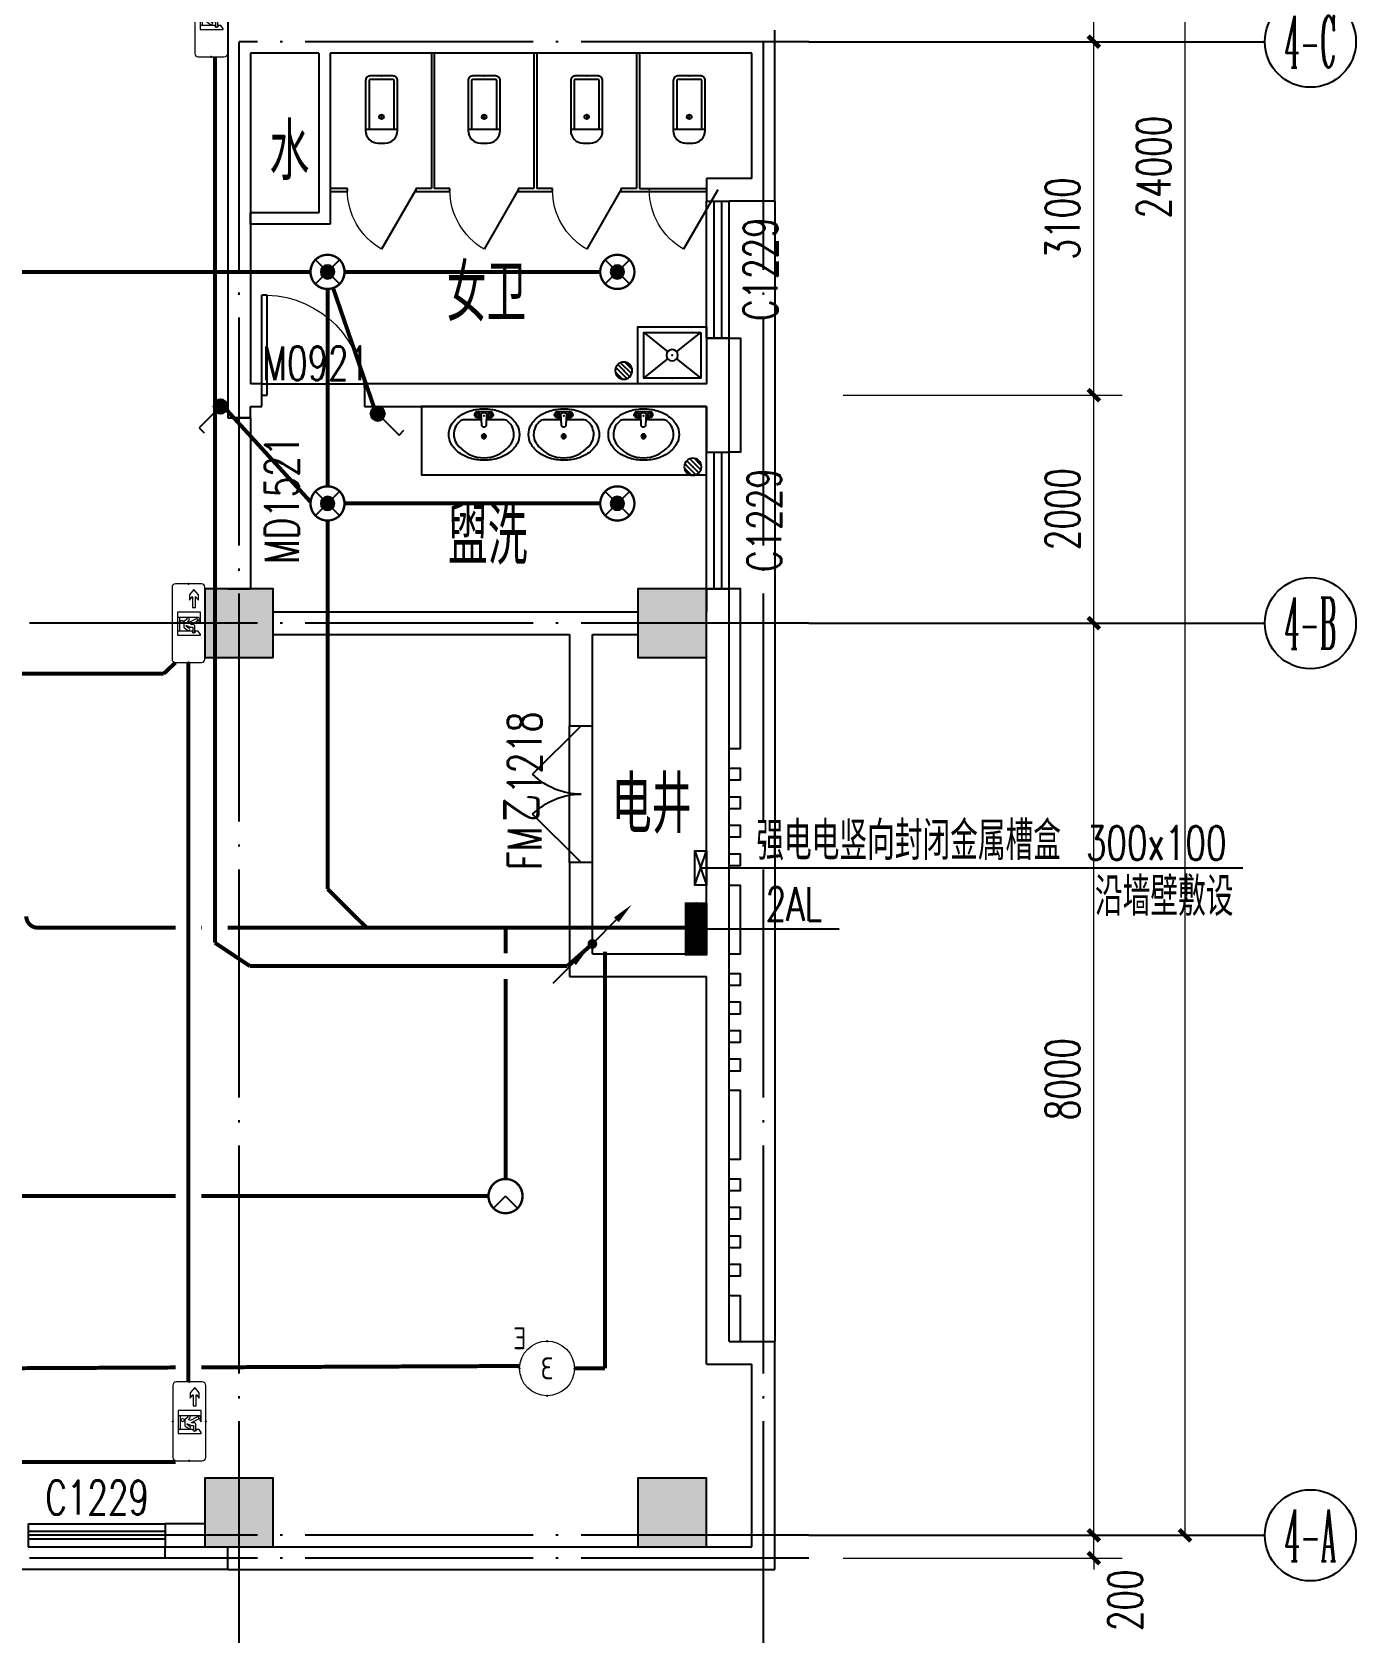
# Model space of a CAD drawing. Extents: x -124594 to 516503, y -3148 to 203159.
# Drawn here: x 142841 to 154458, y 93934 to 107976 of the extents above; entities that cross this region are included whole.
import ezdxf
from ezdxf.enums import TextEntityAlignment as Align

# ---------------------------------------------------------------- set-up
doc = ezdxf.new("R2010")
doc.units = 0
doc.header["$LTSCALE"] = 1000
doc.header["$MEASUREMENT"] = 0
doc.linetypes.add('DASH', pattern=[0.35, 0.25, -0.1])
doc.linetypes.add('DOTE', pattern=[2.42, 2, -0.2, 0.02, -0.2])
for name, color, linetype in [('AXIS', 3, 'Continuous'), ('AXIS_TEXT', 7, 'Continuous'), ('COLUMN', 9, 'Continuous'), ('DIM-箱柜', 3, 'Continuous'), ('DOOR_FIRE', 4, 'Continuous'), ('DOOR_FIRE_TEXT', 7, 'Continuous'), ('EQUIP-消防', 3, 'Continuous'), ('EQUIP-照明', 3, 'Continuous'), ('EQUIP-箱柜', 3, 'Continuous'), ('J-AXIS-轴线', 1, 'DOTE'), ('J-DOOR-窗', 8, 'Continuous'), ('J-DOOR-门', 8, 'Continuous'), ('J-FLOR-洞口', 4, 'Continuous'), ('J-FURN-厨卫', 253, 'Continuous'), ('J-WALL-墙体', 2, 'Continuous'), ('LATRINE', 8, 'Continuous'), ('LWIRE', 4, 'Continuous'), ('PUB_HATCH', 8, 'Continuous'), ('PUB_TEXT', 7, 'Continuous'), ('TEL_LEAD', 3, 'Continuous'), ('TEL_TEXT', 7, 'Continuous'), ('WINDOW_TEXT', 7, 'Continuous'), ('WIRE-应急', 1, 'DASH'), ('WIRE-照明', 1, 'Continuous'), ('外墙装饰线', 181, 'Continuous'), ('装饰柱', 7, 'Continuous')]:
    doc.layers.add(name, color=color, linetype=linetype)
doc.layers.add('建筑底图', color=8, linetype='Continuous', lineweight=5)
doc.styles.add('_TCH_AXIS', font='COMPLEX', dxfattribs={"bigfont": 'GBCBIG'})
doc.styles.add('_TCH_DIM', font='SIMPLEX', dxfattribs={"bigfont": 'GBCBIG'})
doc.styles.add('_TCH_DIM_T3', font='SIMPLEX', dxfattribs={"width": 0.705882, "bigfont": 'GBCBIG'})
doc.styles.add('_TCH_WINDOW', font='SIMPLEX', dxfattribs={"height": 3.5, "bigfont": 'GBCBIG'})
doc.styles.add('_TEL_ATTDEF', font='GBENOR', dxfattribs={"width": 0.8, "height": 3, "bigfont": 'GBCBIG'})
doc.styles.add('_TEL_DIM', font='SIMPLEX', dxfattribs={"width": 0.8, "height": 3.5, "bigfont": 'HZTXT'})
doc.styles.add('COMPLEX', font='COMPLEX')
doc.styles.add('HZ', font='simplex.shx', dxfattribs={"width": 0.7, "bigfont": 'hztxt.shx'})
doc.styles.get("Standard").update_dxf_attribs({"font": 'gbenor.shx', "bigfont": 'gbcbig.shx'})
doc.dimstyles.new('_TCH_ARCH&&100', dxfattribs={"dimtxt": 297.5, "dimasz": 100, "dimexe": 250, "dimexo": 300, "dimgap": 126.25, "dimtad": 1, "dimdec": 0, "dimzin": 0, "dimdsep": 46, "dimtxsty": '_TCH_DIM_T3', "dimblk": 'ARCHTICK', "dimcen": 0.09, "dimclrt": 7, "dimazin": 2, "dimtfac": 1, "dimtdec": 0, "dimtix": 1, "dimtmove": 2, "dimatfit": 3, "dimfxl": 1, "dimtolj": 1, "dimtzin": 0, "dimarcsym": 0})

# ---------------------------------------------------------------- blocks, each defined once
blk = doc.blocks.new('$TCHSYS$WIN2D')
for p, q in [((-0.5, 0.5), (0.5, 0.5)), ((-0.5, 0.5), (-0.5, -0.5)), ((0.5, 0.5), (0.5, -0.5)), ((0.5, 0.167), (-0.5, 0.167)), ((0.5, -0.167), (-0.5, -0.167)), ((-0.5, -0.5), (0.5, -0.5))]:
    blk.add_line(p, q)
blk = doc.blocks.new('_AXISO')
blk.add_circle((0, 0), 0.5)
at = {"layer": 'AXIS_TEXT', "style": 'COMPLEX', "width": 1.041667}
blk.add_attdef('A', text='', height=0.56, dxfattribs=at).set_placement((-0.25, -0.28), (0.25, -0.28), align=Align.FIT)
blk = doc.blocks.new('$DorLib2D$00000116')
at = {"color": 0}
for p, q in [((-0.5, 0), (-0.146, 0.354)), ((0.5, 0), (0.146, 0.354))]:
    blk.add_line(p, q, dxfattribs=at)
for centre, start, end in [((-0.5, 0), 0, 45), ((0.5, 0), 135, 180)]:
    blk.add_arc(centre, 0.5, start, end, dxfattribs=at)
blk = doc.blocks.new('_ArchTick')
at = {"color": 0, "linetype": 'ByBlock', "const_width": 0.4}
blk.add_lwpolyline([(-0.5, -0.5), (0.5, 0.5)], dxfattribs=at)
blk = doc.blocks.new('*D168')
at = {"layer": 'AXIS', "color": 0, "lineweight": -2, "transparency": 16777216}
for p, q in [((149958, 118791), (153208, 118791)), ((152958, 94791), (152958, 118791)), ((149958, 94791), (153208, 94791))]:
    blk.add_line(p, q, dxfattribs=at)
at = {"layer": 'Defpoints', "color": 0, "transparency": 16777216}
for p in [(149658, 118791), (152958, 118791), (149658, 94791)]:
    blk.add_point(p, dxfattribs=at)
at = {"layer": 'AXIS', "color": 0, "lineweight": -2, "transparency": 16777216, "xscale": 100, "yscale": 100, "zscale": 100}
for p, rotation in [((152958, 118791), 90), ((152958, 94791), 270)]:
    blk.add_blockref('_ArchTick', p, dxfattribs=dict(at, rotation=rotation))
at = {"layer": 'AXIS', "color": 7, "transparency": 16777216, "insert": (152683, 106791), "char_height": 297.5, "attachment_point": 5, "rotation": 90, "style": '_TCH_DIM_T3'}
blk.add_mtext('\\A1;24000', dxfattribs=at)
blk = doc.blocks.new('*D169')
at = {"layer": 'AXIS', "color": 0, "lineweight": -2, "transparency": 16777216}
for p, q in [((149958, 94791), (152408, 94791)), ((152158, 94791), (152158, 94891)), ((152158, 94591), (152158, 94791)), ((149958, 94591), (152408, 94591)), ((152158, 94591), (152158, 94491))]:
    blk.add_line(p, q, dxfattribs=at)
at = {"layer": 'Defpoints', "color": 0, "transparency": 16777216}
for p in [(149658, 94791), (152158, 94791), (149658, 94591)]:
    blk.add_point(p, dxfattribs=at)
at = {"layer": 'AXIS', "color": 0, "lineweight": -2, "transparency": 16777216, "xscale": 100, "yscale": 100, "zscale": 100}
for p, rotation in [((152158, 94791), 270), ((152158, 94591), 90)]:
    blk.add_blockref('_ArchTick', p, dxfattribs=dict(at, rotation=rotation))
at = {"layer": 'AXIS', "color": 7, "transparency": 16777216, "insert": (152433, 94221), "char_height": 297.5, "attachment_point": 5, "rotation": 90, "style": '_TCH_DIM_T3'}
blk.add_mtext('\\A1;200', dxfattribs=at)
blk = doc.blocks.new('*D170')
at = {"layer": 'AXIS', "color": 0, "lineweight": -2, "transparency": 16777216}
for p, q in [((149958, 102791), (152408, 102791)), ((152158, 94791), (152158, 102791)), ((149958, 94791), (152408, 94791))]:
    blk.add_line(p, q, dxfattribs=at)
at = {"layer": 'Defpoints', "color": 0, "transparency": 16777216}
for p in [(149658, 102791), (152158, 102791), (149658, 94791)]:
    blk.add_point(p, dxfattribs=at)
at = {"layer": 'AXIS', "color": 0, "lineweight": -2, "transparency": 16777216, "xscale": 100, "yscale": 100, "zscale": 100}
for p, rotation in [((152158, 102791), 90), ((152158, 94791), 270)]:
    blk.add_blockref('_ArchTick', p, dxfattribs=dict(at, rotation=rotation))
at = {"layer": 'AXIS', "color": 7, "transparency": 16777216, "insert": (151883, 98791), "char_height": 297.5, "attachment_point": 5, "rotation": 90, "style": '_TCH_DIM_T3'}
blk.add_mtext('\\A1;8000', dxfattribs=at)
blk = doc.blocks.new('*D171')
at = {"layer": 'AXIS', "color": 0, "lineweight": -2, "transparency": 16777216}
for p, q in [((149958, 104791), (152408, 104791)), ((152158, 102791), (152158, 104791)), ((149958, 102791), (152408, 102791))]:
    blk.add_line(p, q, dxfattribs=at)
at = {"layer": 'Defpoints', "color": 0, "transparency": 16777216}
for p in [(149658, 104791), (152158, 104791), (149658, 102791)]:
    blk.add_point(p, dxfattribs=at)
at = {"layer": 'AXIS', "color": 0, "lineweight": -2, "transparency": 16777216, "xscale": 100, "yscale": 100, "zscale": 100}
for p, rotation in [((152158, 104791), 90), ((152158, 102791), 270)]:
    blk.add_blockref('_ArchTick', p, dxfattribs=dict(at, rotation=rotation))
at = {"layer": 'AXIS', "color": 7, "transparency": 16777216, "insert": (151883, 103791), "char_height": 297.5, "attachment_point": 5, "rotation": 90, "style": '_TCH_DIM_T3'}
blk.add_mtext('\\A1;2000', dxfattribs=at)
blk = doc.blocks.new('*D172')
at = {"layer": 'AXIS', "color": 0, "lineweight": -2, "transparency": 16777216}
for p, q in [((149958, 107891), (152408, 107891)), ((152158, 104791), (152158, 107891)), ((149958, 104791), (152408, 104791))]:
    blk.add_line(p, q, dxfattribs=at)
at = {"layer": 'Defpoints', "color": 0, "transparency": 16777216}
for p in [(149658, 107891), (152158, 107891), (149658, 104791)]:
    blk.add_point(p, dxfattribs=at)
at = {"layer": 'AXIS', "color": 0, "lineweight": -2, "transparency": 16777216, "xscale": 100, "yscale": 100, "zscale": 100}
for p, rotation in [((152158, 107891), 90), ((152158, 104791), 270)]:
    blk.add_blockref('_ArchTick', p, dxfattribs=dict(at, rotation=rotation))
at = {"layer": 'AXIS', "color": 7, "transparency": 16777216, "insert": (151883, 106341), "char_height": 297.5, "attachment_point": 5, "rotation": 90, "style": '_TCH_DIM_T3'}
blk.add_mtext('\\A1;3100', dxfattribs=at)
blk = doc.blocks.new('*D173')
at = {"layer": 'AXIS', "color": 0, "lineweight": -2, "transparency": 16777216}
for p, q in [((149958, 110791), (152408, 110791)), ((152158, 107891), (152158, 110791)), ((149958, 107891), (152408, 107891))]:
    blk.add_line(p, q, dxfattribs=at)
at = {"layer": 'Defpoints', "color": 0, "transparency": 16777216}
for p in [(149658, 110791), (152158, 110791), (149658, 107891)]:
    blk.add_point(p, dxfattribs=at)
at = {"layer": 'AXIS', "color": 0, "lineweight": -2, "transparency": 16777216, "xscale": 100, "yscale": 100, "zscale": 100}
for p, rotation in [((152158, 110791), 90), ((152158, 107891), 270)]:
    blk.add_blockref('_ArchTick', p, dxfattribs=dict(at, rotation=rotation))
at = {"layer": 'AXIS', "color": 7, "transparency": 16777216, "insert": (151883, 109341), "char_height": 297.5, "attachment_point": 5, "rotation": 90, "style": '_TCH_DIM_T3'}
blk.add_mtext('\\A1;2900', dxfattribs=at)
blk = doc.blocks.new('_FZH')
blk.add_lwpolyline([(-0.5, -0.5), (0.5, -0.5), (0.5, 0.5), (-0.5, 0.5)], close=True)
at = {"layer": 'PUB_HATCH'}
blk.add_solid([(-0.5, -0.5), (0.5, -0.5), (-0.5, 0.5), (0.5, 0.5)], dxfattribs=at)
blk = doc.blocks.new('$DorLib2D$00000001')
for p, q in [((0.45, 0.975), (0.5, 0.975)), ((0.45, 0), (0.45, 0.975)), ((0.5, 0), (0.5, 0.975)), ((0.5, 0), (0.45, 0))]:
    blk.add_line(p, q)
at = {"lineweight": 13}
blk.add_arc((0.475, 0), 0.975, 91.4693, 180, dxfattribs=at)
blk = doc.blocks.new('$lvtry$00000196')
at = {"color": 0}
for points in [[(219, -385, 0.106486), (289, -308, 0.130324), (310, -225, 0.130324), (289, -143, 0.106486), (219, -66, 0.084172), (123, -18, 0.073176), (0, 0, 0.073176), (-123, -18, 0.084172), (-219, -66, 0.106486), (-289, -143, 0.130324), (-310, -225, 0.130324), (-289, -308, 0.106486), (-219, -385, 0.084172), (-123, -433, 0.073176), (0, -451, 0.073176), (123, -433, 0.084172)], [(-22, -44), (-17, -142, 1), (21, -142), (26, -44, 0.493794)]]:
    blk.add_lwpolyline(points, format="xyb", close=True, dxfattribs=at)
for points in [[(-218, -329, -0.467303), (-199, -103, -0.154885), (-179, -96), (-17, -96, -0.154885)], [(21, -96), (183, -96, -0.154885), (203, -103, -0.467303), (222, -329, -0.210278), (2, -430, -0.210278), (-218, -329, -0.467303)]]:
    blk.add_lwpolyline(points, format="xyb", dxfattribs=at)
for points in [[(-52, -25), (56, -25)], [(-52, -78), (-20, -78)], [(24, -78), (56, -78)]]:
    blk.add_lwpolyline(points, dxfattribs=at)
for centre, radius in [((-52, -52), 19.4), ((-52, -52), 12.6), ((56, -52), 19.4), ((56, -52), 12.6), ((2, -241), 19.7), ((2, -241), 14.7)]:
    blk.add_circle(centre, radius, dxfattribs=at)
for centre, start, end in [((-52, -52), 90, 270), ((56, -52), 270, 90)]:
    blk.add_arc(centre, 26.5, start, end, dxfattribs=at)
for p in [(2, -62), (2, -241)]:
    blk.add_point(p, dxfattribs=at)
blk = doc.blocks.new('$lvtry$00000171')
for p, q in [((-74, 11), (-11, 74)), ((-70, -27), (27, 70)), ((-53, -53), (53, 53)), ((-27, -70), (70, 27)), ((11, -74), (74, -11))]:
    blk.add_line(p, q)
blk.add_circle((0, 0), 75)
blk.add_point((0, 0))
blk = doc.blocks.new('$lvtry$00000191')
at = {"color": 0}
for p, q in [((-250, -50, 0), (-39, -219, 0)), ((39, -219, 0), (250, -50, 0)), ((-250, -450, 0), (-39, -281, 0)), ((39, -281, 0), (250, -450, 0))]:
    blk.add_line(p, q, dxfattribs=at)
at = {"color": 0, "elevation": 0}
for points in [[(300, -500), (300, 0), (-300, 0), (-300, -500)], [(250, -450), (250, -50), (-250, -50), (-250, -450)]]:
    blk.add_lwpolyline(points, close=True, dxfattribs=at)
at = {"color": 0}
blk.add_circle((0, -250, 0), 50, dxfattribs=at)
for p in [(0, -50, 0), (0, -250, 0)]:
    blk.add_point(p, dxfattribs=at)
blk = doc.blocks.new('$lvtry$00000202')
at = {"color": 0}
for p, q in [((-110, -40, 0), (-110, -470, 0)), ((100, -30, 0), (-100, -30, 0)), ((110, -470, 0), (110, -40, 0)), ((140, -470, 0), (-140, -470, 0))]:
    blk.add_line(p, q, dxfattribs=at)
at = {"color": 0, "elevation": 0}
blk.add_lwpolyline([(140, -40, 0.414214), (100, 0), (-100, 0, 0.414214), (-140, -40), (-140, -480, 0.414214), (-30, -590), (30, -590, 0.414214), (140, -480)], format="xyb", close=True, dxfattribs=at)
at = {"color": 0}
blk.add_circle((0, -359, 0), 20, dxfattribs=at)
for centre, start, end in [((-100, -40, 0), 90, 180), ((100, -40, 0), 0, 90)]:
    blk.add_arc(centre, 10, start, end, dxfattribs=at)
for p in [(0, 0, 0), (0, -359, 0)]:
    blk.add_point(p, dxfattribs=at)
blk = doc.blocks.new('$TCHSYS$APDOOR2D')
blk.add_line((0.5, 0), (0, 0.866))
at = {"lineweight": 13}
blk.add_arc((0.5, 0), 1, 120, 180, dxfattribs=at)
blk = doc.blocks.new('竖向桥架')
for p, q in [((422322, -268675), (422622, -268775)), ((422622, -268675), (422322, -268775))]:
    blk.add_line(p, q)
blk.add_lwpolyline([(422322, -268775), (422622, -268775), (422622, -268675), (422322, -268675)], close=True)
blk = doc.blocks.new('*X21')
at = {"color": 0}
for p, q in [((-250, 33), (-83, 200)), ((-250, 68), (-118, 200)), ((-250, 104), (-154, 200)), ((-250, 139), (-189, 200)), ((-250, 174), (-224, 200)), ((-247, 0), (-47, 200)), ((-212, 0), (-12, 200)), ((-177, 0), (23, 200)), ((-141, 0), (59, 200)), ((-106, 0), (94, 200)), ((-71, 0), (129, 200)), ((-35, 0), (165, 200)), ((0, 0), (200, 200)), ((35, 0), (235, 200)), ((71, 0), (250, 179)), ((106, 0), (250, 144)), ((141, 0), (250, 109)), ((177, 0), (250, 73)), ((212, 0), (250, 38)), ((247, 0), (250, 3))]:
    blk.add_line(p, q, dxfattribs=at)
blk = doc.blocks.new('$equip$00002943')
for p, q in [((-0.75, 0.6), (-0.75, 0)), ((0.75, 0.6), (-0.75, 0.6)), ((0.75, 0), (0.75, 0.6)), ((-0.75, 0), (0.75, 0))]:
    blk.add_line(p, q)
for points, const_width in [([(-0.75, 0.3), (0.75, 0.3)], 0.6), ([(-0.75, 0.6), (-0.75, 0), (0.75, 0), (0.75, 0.6), (-0.75, 0.6), (-0.75, 0)], 0.0667)]:
    blk.add_lwpolyline(points, dxfattribs=dict(const_width=const_width))
for p in [(0, 0.6), (-0.75, 0.3), (0, 0), (0.75, 0.3)]:
    blk.add_point(p)
at = {"xscale": 0.00300000000061118, "yscale": 0.00300000000061118, "zscale": 0.00300000000061118}
blk.add_blockref('*X21', (0, 0), dxfattribs=at)
at = {"color": 7, "style": '_TEL_DIM', "flags": 1}
for tag in ['A', 'REMARK']:
    blk.add_attdef(tag, text='', height=0.00002, dxfattribs=at).set_placement((0, 0), align=Align.MIDDLE_CENTER)
blk = doc.blocks.new('$equip_U$00000139(cyquan-PC)')
at = {"lineweight": 0}
blk.add_lwpolyline([(-0.5, 0, 1), (0.5, 0, 1), (-0.5, 0, 0.911406)], format="xyb", dxfattribs=at)
for p in [(0, 0.5), (-0.5, 0), (0.5, 0), (0, -0.5)]:
    blk.add_point(p)
at = {"color": 7, "lineweight": 0, "style": '_TEL_DIM'}
blk.add_attdef('E', text='', height=0.4, dxfattribs=at).set_placement((0.497, 0.549), align=Align.MIDDLE_CENTER)
at = {"color": 7, "style": '_TEL_DIM'}
blk.add_attdef('$TEXT$', text='', height=0.4, dxfattribs=at).set_placement((0, 0), align=Align.MIDDLE_CENTER)
at = {"color": 7, "style": '_TEL_DIM', "flags": 1}
for tag in ['A', 'REMARK']:
    blk.add_attdef(tag, text='', height=0.00002, dxfattribs=at).set_placement((0, 0), align=Align.MIDDLE_CENTER)
blk = doc.blocks.new('$equip_U$00000081(OW7S4Z35Z8O8O2W)')
ref = blk.add_blockref('$equip_U$00000139(cyquan-PC)', (0, 0), dxfattribs=dict(xscale=1.59999999999984, yscale=1.59999999999984, zscale=1.59999999999984))
ref.add_attrib('E', 'E', dxfattribs={"color": 7, "lineweight": 0, "height": 0.64, "style": '_TEL_ATTDEF'}).set_placement((0.796, 0.878), align=Align.MIDDLE_CENTER)
ref.add_attrib('$TEXT$', '3', dxfattribs={"color": 7, "height": 0.64, "style": '_TEL_ATTDEF'}).set_placement((0, 0), align=Align.MIDDLE_CENTER)
at = {"color": 7, "style": '_TEL_DIM', "flags": 1}
blk.add_attdef('A', text='', height=0.0000333, dxfattribs=at).set_placement((0, 0), align=Align.MIDDLE_CENTER)
blk = doc.blocks.new('$equip_U$00000090(cyquan-PC)')
at = {"lineweight": 0}
blk.add_lwpolyline([(-0.658, 0), (0.658, 0, 0.414214), (0.72, 0.062), (0.72, 0.538, 0.414213), (0.658, 0.6), (-0.658, 0.6, 0.414214), (-0.72, 0.538, 0), (-0.72, 0.062, 0.414245), (-0.658, 0, 18481.445439)], format="xyb", dxfattribs=at)
for points in [[(-0.22, 0.08), (-0.204, 0.08), (-0.145, 0.122), (-0.145, 0.172), (-0.153, 0.172, -1), (-0.153, 0.231), (-0.145, 0.231), (-0.145, 0.499, 0.414214), (-0.147, 0.501), (-0.22, 0.501)], [(0.104, 0.325, 0.414214), (0.102, 0.327), (0.075, 0.327), (0.034, 0.375, 0.221695), (0.018, 0.383), (-0.073, 0.383, 0.235469), (-0.08, 0.379), (-0.132, 0.31, 1), (-0.098, 0.286), (-0.057, 0.341), (-0.046, 0.341, -0.542956), (-0.042, 0.335), (-0.07, 0.271, 0.096289), (-0.073, 0.258), (-0.074, 0.223), (-0.153, 0.223, 1), (-0.153, 0.181), (-0.05, 0.181, 0.404026), (-0.029, 0.201), (-0.027, 0.258, -0.774283), (-0.023, 0.259), (0.039, 0.138, 1), (0.08, 0.159), (0.019, 0.279), (0.031, 0.308, -0.554309), (0.038, 0.309), (0.057, 0.287, 0.221695), (0.062, 0.285), (0.102, 0.285, 0.414214), (0.104, 0.287)], [(0.102, 0.459, 0.414214), (0.104, 0.461), (0.104, 0.499, 0.414214), (0.102, 0.501), (-0.138, 0.501, 0.414214), (-0.14, 0.499), (-0.14, 0.461, 0.414214), (-0.138, 0.459)], [(0.108, 0.499), (0.108, 0.122), (0.066, 0.08), (0.201, 0.08), (0.201, 0.501), (0.11, 0.501, 0.414214)], [(-0.01, 0.08), (0.055, 0.08, 0.912194), (0.025, 0.109)], [(0.519, 0.119), (0.618, 0.201), (0.519, 0.284), (0.423, 0.284), (0.484, 0.233, -0.700208), (0.483, 0.229), (0.287, 0.229), (0.287, 0.174), (0.483, 0.174, -0.700208), (0.484, 0.17), (0.423, 0.119)]]:
    blk.add_lwpolyline(points, format="xyb", close=True, dxfattribs=at)
blk.add_circle((0.024, 0.421), 0.0295, dxfattribs=at)
for p in [(0, 0.6), (-0.72, 0.3), (0.72, 0.3), (0, 0)]:
    blk.add_point(p)
at = {"color": 7, "style": '_TEL_DIM', "flags": 1}
for tag in ['A', 'REMARK']:
    blk.add_attdef(tag, text='', height=0.00002, dxfattribs=at).set_placement((0, 0), align=Align.MIDDLE_CENTER)
blk = doc.blocks.new('$equip_U$00000079(OW7S4Z35Z8O8O2W)')
at = {"xscale": -1.59999999999984, "yscale": 1.59999999999984, "zscale": 1.59999999999984}
blk.add_blockref('$equip_U$00000090(cyquan-PC)', (0, 0), dxfattribs=at)
at = {"color": 7, "style": '_TEL_DIM', "flags": 1}
blk.add_attdef('A', text='', height=0.0000333, dxfattribs=at).set_placement((0, 0), align=Align.MIDDLE_CENTER)
blk = doc.blocks.new('$equip$00002828')
for p, q in [((0.354, 0.354), (-0.354, -0.354)), ((-0.354, 0.354), (0.354, -0.354))]:
    blk.add_line(p, q)
at = {"const_width": 0.0667}
blk.add_lwpolyline([(0.5, 0, -1), (-0.5, 0, -1), (0.5, 0, 1)], format="xyb", dxfattribs=at)
for radius in [0.5, 0.2]:
    blk.add_circle((0, 0), radius)
for p in [(0, 0.5), (-0.5, 0), (0.5, 0), (0, -0.5)]:
    blk.add_point(p)
for points in [[(-0.173, 0.1), (0.173, 0.1), (-0.2, 0), (0.2, 0)], [(-0.173, -0.1), (0.173, -0.1), (-0.2, 0), (0.2, 0)], [(-0.1, 0.173), (0.1, 0.173), (-0.173, 0.1), (0.173, 0.1)], [(0, 0.2), (0, 0.2), (-0.1, 0.173), (0.1, 0.173)], [(-0.1, -0.173), (0.1, -0.173), (-0.173, -0.1), (0.173, -0.1)], [(0, -0.2), (0, -0.2), (-0.1, -0.173), (0.1, -0.173)]]:
    blk.add_solid(points)
at = {"color": 7, "style": '_TEL_DIM', "flags": 1}
for tag in ['A', 'REMARK']:
    blk.add_attdef(tag, text='', height=0.00002, dxfattribs=at).set_placement((0, 0), align=Align.MIDDLE_CENTER)
blk = doc.blocks.new('$equip$00001962')
for p, q in [((0.147, 0.356), (0.625, 0.833)), ((0.625, 0.833), (0.766, 0.692))]:
    blk.add_line(p, q)
blk.add_circle((0, 0.208), 0.208)
for p in [(-0.208, 0.208), (0, 0.417), (0, 0), (0.208, 0.208)]:
    blk.add_point(p)
for points in [[(-0.18, 0.313), (0.18, 0.313), (-0.208, 0.208), (0.208, 0.208)], [(-0.18, 0.104), (0.18, 0.104), (-0.208, 0.208), (0.208, 0.208)], [(-0.104, 0.389), (0.104, 0.389), (-0.18, 0.313), (0.18, 0.313)], [(-0.104, 0.028), (0.104, 0.028), (-0.18, 0.104), (0.18, 0.104)], [(0, 0.417), (0, 0.417), (-0.104, 0.389), (0.104, 0.389)], [(0, 0), (0, 0), (-0.104, 0.028), (0.104, 0.028)]]:
    blk.add_solid(points)
at = {"layer": 'TEL_TEXT', "style": '_TEL_DIM', "flags": 1}
blk.add_attdef('A', text='', height=0.00002, dxfattribs=at).set_placement((0, 0), align=Align.MIDDLE_CENTER)
blk = doc.blocks.new('$TelecSys$00000081')
for p, q in [((0.104, 0.104), (0.104, 0.104)), ((-0.104, -0.104), (-0.104, -0.104)), ((-1.15, -1.15), (-0.55, -0.55))]:
    blk.add_line(p, q)
at = {"const_width": 0.142}
blk.add_lwpolyline([(0.071, 0, 1), (-0.071, 0, 1)], format="xyb", close=True, dxfattribs=at)
blk.add_solid([(-0.62, -0.48), (-0.48, -0.62), (-0.1, -0.1)])
at = {"width": 0.8, "flags": 9}
blk.add_attdef('A', (0, 0), '', height=0.00002, rotation=180, dxfattribs=at)
blk = doc.blocks.new('$TelecSys$00000079')
for p, q in [((0.7, 0.7), (0, 0)), ((0.104, 0.104), (0.104, 0.104)), ((-0.104, -0.104), (-0.104, -0.104))]:
    blk.add_line(p, q)
at = {"const_width": 0.142}
blk.add_lwpolyline([(-0.071, 0, 1), (0.071, 0, 1)], format="xyb", close=True, dxfattribs=at)
blk.add_solid([(0.63, 0.77), (0.77, 0.63), (1.15, 1.15)])
at = {"width": 0.8, "flags": 9}
blk.add_attdef('A', (0, 0), '', height=0.00002, dxfattribs=at)
blk = doc.blocks.new('$equip$00002831')
for q in [(-0.354, -0.354), (0.354, -0.354)]:
    blk.add_line((0, 0), q)
at = {"const_width": 0.0667}
blk.add_lwpolyline([(0.5, 0, 1), (-0.5, 0, 1), (0.5, 0, -2.700563)], format="xyb", dxfattribs=at)
blk.add_circle((0, 0), 0.5)
for p in [(0, 0.5), (-0.5, 0), (0.5, 0), (0, -0.5)]:
    blk.add_point(p)
at = {"color": 7, "style": '_TEL_DIM', "flags": 1}
for tag in ['A', 'REMARK']:
    blk.add_attdef(tag, text='', height=0.00002, dxfattribs=at).set_placement((0, 0), align=Align.MIDDLE_CENTER)
blk = doc.blocks.new('HGSDEWS')
at = {"color": 8}
blk.add_lwpolyline([(144558.3, 94490.8), (102258.3, 94490.8)], dxfattribs=at)
at = {"layer": 'AXIS', "color": 8}
for p, q in [((149658.3, 107890.8), (153658.3, 107890.8)), ((149658.3, 102790.8), (153658.3, 102790.8)), ((149658.3, 94790.8), (153658.3, 94790.8))]:
    blk.add_line(p, q, dxfattribs=at)
at = {"layer": 'DOOR_FIRE', "color": 8}
for p, q in [((147558.3, 100690.8, 300), (147558.3, 101890.8, 300)), ((147758.3, 100690.8, 300), (147758.3, 101890.8, 300))]:
    blk.add_line(p, q, dxfattribs=at)
at = {"layer": 'J-AXIS-轴线', "color": 8}
for p, q in [((144658.3, 93790.8), (144658.3, 119790.8)), ((149658.3, 107890.8), (144658.3, 107890.8)), ((149258.3, 93790.8), (149258.3, 107890.8)), ((149658.3, 102790.8), (101158.3, 102790.8)), ((149658.3, 94790.8), (101158.3, 94790.8)), ((149658.3, 94590.8), (101158.3, 94590.8))]:
    blk.add_line(p, q, dxfattribs=at)
at = {"layer": 'J-DOOR-门', "color": 8}
blk.add_line((144858.3, 104890.8), (145758.3, 104890.8), dxfattribs=at)
at = {"layer": 'J-FLOR-洞口', "color": 8, "linetype": 'DASH'}
for p, q in [((144758.3, 104590.8), (144558.3, 104590.8)), ((144558.3, 103090.8), (144758.3, 103090.8))]:
    blk.add_line(p, q, dxfattribs=at)
at = {"layer": 'J-FLOR-洞口', "color": 8}
blk.add_line((144758.3, 104590.8), (144758.3, 103090.8), dxfattribs=at)
at = {"layer": 'J-FURN-厨卫', "color": 8}
blk.add_lwpolyline([(148758.3, 104690.8), (146258.3, 104690.8), (146258.3, 104090.8), (148758.3, 104090.8)], close=True, dxfattribs=at)
at = {"layer": 'J-WALL-墙体', "color": 8}
for p, q in [((144558.3, 108315.8), (144558.3, 107890.8)), ((149358.3, 106490.8), (149358.3, 107990.8)), ((144558.3, 107890.8), (144558.3, 104790.8)), ((144758.3, 107790.8), (144758.3, 104890.8)), ((145358.3, 107790.8), (144758.3, 107790.8)), ((145358.3, 107790.8), (145358.3, 106390.8)), ((148858.3, 107790.8), (145458.3, 107790.8)), ((145458.3, 107790.8), (145458.3, 106290.8)), ((149158.3, 107790.8), (148858.3, 107790.8)), ((149158.3, 106690.8), (149158.3, 107790.8)), ((149158.3, 106690.8), (148758.3, 106690.8)), ((148758.3, 106690.8), (148758.3, 106490.8)), ((148758.3, 106490.8), (148958.3, 106490.8)), ((149358.3, 106490.8), (148958.3, 106490.8)), ((145358.3, 106390.8), (144758.3, 106390.8)), ((144758.3, 106290.8), (144758.3, 106390.8)), ((145458.3, 106290.8), (144758.3, 106290.8)), ((148958.3, 105290.8), (148758.3, 105290.8)), ((148758.3, 105290.8), (148758.3, 104890.8)), ((148958.3, 104790.8), (148958.3, 105290.8)), ((144858.3, 104890.8), (144758.3, 104890.8)), ((144858.3, 104690.8), (144858.3, 104890.8)), ((148758.3, 104890.8), (145758.3, 104890.8)), ((145758.3, 104890.8), (145758.3, 104690.8)), ((144558.3, 104790.8), (144558.3, 104590.8)), ((148958.3, 104290.8), (148958.3, 104790.8)), ((144758.3, 104690.8), (144858.3, 104690.8)), ((144758.3, 104590.8), (144758.3, 104690.8)), ((145758.3, 104690.8), (148758.3, 104690.8)), ((148758.3, 104690.8), (148758.3, 104290.8)), ((144558.3, 104590.8), (144758.3, 104590.8)), ((148758.3, 104290.8), (148958.3, 104290.8)), ((148958.3, 103090.8), (148758.3, 103090.8)), ((148758.3, 103090.8), (148758.3, 102890.8)), ((148958.3, 102790.8), (148958.3, 103090.8)), ((144958.3, 102890.8), (147658.3, 102890.8)), ((147658.3, 102890.8), (148158.3, 102890.8)), ((148958.3, 99790.8), (148958.3, 102790.8)), ((144958.3, 102690.8), (147558.3, 102690.8)), ((147558.3, 102690.8), (147558.3, 101890.8)), ((147758.3, 101890.8), (147758.3, 102690.8)), ((147758.3, 102690.8), (148158.3, 102690.8)), ((148758.3, 99890.8), (148758.3, 102690.8)), ((147558.3, 101890.8), (147758.3, 101890.8)), ((147758.3, 100690.8), (147558.3, 100690.8)), ((147558.3, 100690.8), (147558.3, 99690.8)), ((147758.3, 99890.8), (147758.3, 100690.8)), ((147758.3, 99890.8), (148758.3, 99890.8)), ((148958.3, 96490.8), (148958.3, 99790.8)), ((147558.3, 99690.8), (148758.3, 99690.8)), ((148758.3, 96290.8), (148758.3, 99690.8)), ((148958.3, 96490.8), (149358.3, 96490.8)), ((149358.3, 94490.8), (149358.3, 96490.8)), ((148758.3, 96290.8), (149158.3, 96290.8)), ((149158.3, 94690.8), (149158.3, 96290.8)), ((144358.3, 94890.8), (144008.3, 94890.8)), ((144008.3, 94890.8), (144008.3, 94690.8)), ((144008.3, 94690.8), (144358.3, 94690.8)), ((144558.3, 94490.8), (144558.3, 94690.8)), ((144758.3, 94690.8), (149158.3, 94690.8)), ((144558.3, 94490.8), (149358.3, 94490.8))]:
    blk.add_line(p, q, dxfattribs=at)
at = {"layer": 'LATRINE'}
for p, q in [((146345.8, 107790.8), (146345.8, 106603.3)), ((146370.8, 107790.8), (146345.8, 107790.8)), ((146370.8, 107790.8), (146370.8, 106603.3)), ((147245.8, 107790.8), (147245.8, 106603.3)), ((147270.8, 107790.8), (147245.8, 107790.8)), ((147270.8, 107790.8), (147270.8, 106603.3)), ((148145.8, 107790.8), (148145.8, 106603.3)), ((148170.8, 107790.8), (148145.8, 107790.8)), ((148170.8, 107790.8), (148170.8, 106603.3)), ((146358.3, 106578.3), (146508.3, 106578.3)), ((146508.3, 106603.3), (146370.8, 106603.3)), ((146508.3, 106578.3), (146508.3, 106603.3)), ((147245.8, 106603.3), (147108.3, 106603.3)), ((147108.3, 106603.3), (147108.3, 106578.3)), ((147108.3, 106578.3), (147258.3, 106578.3)), ((147258.3, 106578.3), (147408.3, 106578.3)), ((147408.3, 106603.3), (147270.8, 106603.3)), ((147408.3, 106578.3), (147408.3, 106603.3)), ((148145.8, 106603.3), (148008.3, 106603.3)), ((148008.3, 106603.3), (148008.3, 106578.3)), ((148008.3, 106578.3), (148158.3, 106578.3)), ((148158.3, 106578.3), (148758.3, 106578.3)), ((148170.8, 106603.3), (148758.3, 106603.3))]:
    blk.add_line(p, q, dxfattribs=at)
at = {"layer": 'LATRINE', "color": 8}
for p, q in [((145608.3, 106603.3), (145458.3, 106603.3)), ((145458.3, 106603.3), (145458.3, 106578.3)), ((145458.3, 106578.3), (145608.3, 106578.3)), ((145608.3, 106578.3), (145608.3, 106603.3)), ((146345.8, 106603.3), (146208.3, 106603.3)), ((146208.3, 106603.3), (146208.3, 106578.3)), ((146208.3, 106578.3), (146358.3, 106578.3))]:
    blk.add_line(p, q, dxfattribs=at)
at = {"layer": '外墙装饰线', "color": 8}
for points in [[(149358.3, 106490.8), (149358.3, 96490.8)], [(144558.3, 94490.8), (102258.3, 94490.8)]]:
    blk.add_lwpolyline(points, dxfattribs=at)
at = {"layer": '装饰柱', "color": 8}
for points in [[(148958.3, 105290.8), (149058.3, 105290.8), (149058.3, 104290.8), (148958.3, 104290.8)], [(148958.3, 101690.8), (149058.3, 101690.8), (149058.3, 103090.8), (148958.3, 103090.8)], [(148958.3, 101415.8), (149058.3, 101415.8), (149058.3, 101515.8), (148958.3, 101515.8)], [(148958.3, 101165.8), (149058.3, 101165.8), (149058.3, 101265.8), (148958.3, 101265.8)], [(148958.3, 100915.8), (149058.3, 100915.8), (149058.3, 101015.8), (148958.3, 101015.8)], [(148958.3, 100665.8), (149058.3, 100665.8), (149058.3, 100765.8), (148958.3, 100765.8)], [(148958.3, 99890.8), (149058.3, 99890.8), (149058.3, 100490.8), (148958.3, 100490.8)], [(148958.3, 99890.8), (149058.3, 99890.8), (149058.3, 100290.8), (149058.3, 100290.8)], [(148958.3, 99615.8), (149058.3, 99615.8), (149058.3, 99715.8), (148958.3, 99715.8)], [(148958.3, 99365.8), (149058.3, 99365.8), (149058.3, 99465.8), (148958.3, 99465.8)], [(148958.3, 99115.8), (149058.3, 99115.8), (149058.3, 99215.8), (148958.3, 99215.8)], [(148958.3, 98865.8), (149058.3, 98865.8), (149058.3, 98965.8), (148958.3, 98965.8)], [(148958.3, 98090.8), (149058.3, 98090.8), (149058.3, 98690.8), (148958.3, 98690.8)], [(148958.3, 97815.8), (149058.3, 97815.8), (149058.3, 97915.8), (148958.3, 97915.8)], [(148958.3, 97565.8), (149058.3, 97565.8), (149058.3, 97665.8), (148958.3, 97665.8)], [(148958.3, 97315.8), (149058.3, 97315.8), (149058.3, 97415.8), (148958.3, 97415.8)], [(148958.3, 97065.8), (149058.3, 97065.8), (149058.3, 97165.8), (148958.3, 97165.8)], [(149058.3, 96490.8), (149058.3, 96890.8), (148958.3, 96890.8)], [(144558.3, 94590.8), (144558.3, 94590.8), (144008.3, 94590.8), (144008.3, 94690.8)]]:
    blk.add_lwpolyline(points, dxfattribs=at)
at = {"layer": 'AXIS', "color": 8}
ref = blk.add_blockref('_AXISO', (154058.3, 107890.8), dxfattribs=dict(at, xscale=800, yscale=800, zscale=800))
ref.add_attrib('A', '4-C', dxfattribs={"layer": 'AXIS_TEXT', "color": 8, "height": 452.55, "style": '_TCH_AXIS', "width": 0.33871}).set_placement((153832.1, 107664.5), (154284.6, 107664.5), align=Align.FIT)
ref = blk.add_blockref('_AXISO', (154058.3, 102790.8), dxfattribs=dict(at, xscale=800, yscale=800, zscale=800))
ref.add_attrib('A', '4-B', dxfattribs={"layer": 'AXIS_TEXT', "color": 8, "height": 452.55, "style": '_TCH_AXIS', "width": 0.328125}).set_placement((153832.1, 102564.5), (154284.6, 102564.5), align=Align.FIT)
ref = blk.add_blockref('_AXISO', (154058.3, 94790.8), dxfattribs=dict(at, xscale=800, yscale=800, zscale=800))
ref.add_attrib('A', '4-A', dxfattribs={"layer": 'AXIS_TEXT', "color": 8, "height": 452.55, "style": '_TCH_AXIS', "width": 0.323077}).set_placement((153832.1, 94564.5), (154284.6, 94564.5), align=Align.FIT)
at = {"layer": 'COLUMN', "color": 8, "xscale": 600, "yscale": 600, "zscale": 600, "rotation": 90}
for p in [(144658.3, 102790.8), (148458.3, 102790.8), (144658.3, 94990.8), (148458.3, 94990.8)]:
    blk.add_blockref('_FZH', p, dxfattribs=at)
at = {"layer": 'DOOR_FIRE', "color": 8, "xscale": -1200, "yscale": 1200, "zscale": 200, "rotation": 90}
blk.add_blockref('$DorLib2D$00000116', (147658.3, 101290.8), dxfattribs=at)
at = {"layer": 'J-DOOR-窗', "color": 8}
ref = blk.add_blockref('$TCHSYS$WIN2D', (148858.3, 105890.8), dxfattribs=dict(at, xscale=1200, yscale=200, zscale=200, rotation=90))
ref.add_attrib('A', 'C1229', (149382.1, 105440.8), dxfattribs={"layer": 'WINDOW_TEXT', "color": 8, "height": 297.5, "rotation": 90, "style": '_TCH_WINDOW', "width": 0.705882})
ref = blk.add_blockref('$TCHSYS$WIN2D', (148858.3, 103690.8), dxfattribs=dict(at, xscale=1200, yscale=200, zscale=200, rotation=90))
ref.add_attrib('A', 'C1229', (149415.4, 103240.8), dxfattribs={"layer": 'WINDOW_TEXT', "color": 8, "height": 297.5, "rotation": 90, "style": '_TCH_WINDOW', "width": 0.705882})
ref = blk.add_blockref('$TCHSYS$WIN2D', (143408.3, 94790.8), dxfattribs=dict(at, xscale=1200, yscale=200, zscale=200))
ref.add_attrib('A', 'C1229', (142958.3, 94973.1), dxfattribs={"layer": 'WINDOW_TEXT', "color": 8, "height": 297.5, "style": '_TCH_WINDOW', "width": 0.705882})
at = {"layer": 'J-DOOR-门', "color": 8}
ref = blk.add_blockref('$DorLib2D$00000001', (145308.3, 104790.8), dxfattribs=dict(at, xscale=-900, yscale=900, zscale=200))
ref.add_attrib('A', 'M0921', (144863.3, 104921.4), dxfattribs={"layer": 'WINDOW_TEXT', "color": 8, "height": 297.5, "style": '_TCH_WINDOW', "width": 0.705882})
at = {"layer": 'J-FURN-厨卫'}
for p in [(145908.3, 107590.8), (146808.3, 107590.8), (147708.3, 107590.8), (148608.3, 107590.8)]:
    blk.add_blockref('$lvtry$00000202', p, dxfattribs=at)
at = {"layer": 'J-FURN-厨卫', "color": 8, "yscale": -1}
blk.add_blockref('$lvtry$00000191', (148458.3, 104890.8), dxfattribs=at)
at = {"layer": 'J-FURN-厨卫', "color": 8, "yscale": -1, "rotation": 180}
for name, p in [('$lvtry$00000171', (148033.1, 105005.7)), ('$lvtry$00000196', (146808.3, 104670.8)), ('$lvtry$00000196', (147508.3, 104670.8)), ('$lvtry$00000196', (148208.3, 104670.8)), ('$lvtry$00000171', (148639.6, 104162.9))]:
    blk.add_blockref(name, p, dxfattribs=at)
at = {"layer": 'LATRINE', "color": 8, "xscale": 600, "yscale": -600, "zscale": 25}
blk.add_blockref('$TCHSYS$APDOOR2D', (145908.3, 106590.8), dxfattribs=at)
at = {"layer": 'LATRINE', "xscale": 600, "yscale": -600, "zscale": 25}
for p in [(146808.3, 106590.8), (147708.3, 106590.8), (148558.3, 106590.8)]:
    blk.add_blockref('$TCHSYS$APDOOR2D', p, dxfattribs=at)
at = {"layer": 'DOOR_FIRE_TEXT', "color": 8, "style": '_TCH_WINDOW', "width": 0.705882}
for s, p in [('1218', (147313, 101293.7)), ('FM', (147313, 100627.9))]:
    blk.add_text(s, height=297.5, rotation=90, dxfattribs=at).set_placement(p)
at = {"layer": 'DOOR_FIRE_TEXT', "color": 8, "style": '_TCH_WINDOW'}
blk.add_text('乙', height=337.6, rotation=90, dxfattribs=at).set_placement((147313, 101047.9))
at = {"layer": 'PUB_TEXT', "color": 8, "style": 'HZ', "width": 0.7}
for s, p in [('水', (144924.8, 106677.5)), ('女卫', (146479.1, 105436.6)), ('盥洗', (146490.1, 103304.4)), ('电井', (147928, 100949.5))]:
    blk.add_text(s, height=500, dxfattribs=at).set_placement(p)
at = {"layer": 'WINDOW_TEXT', "color": 8, "style": '_TCH_WINDOW', "width": 0.705882}
blk.add_text('MD1521', height=297.5, rotation=90, dxfattribs=at).set_placement((145182.1, 103310.8))
at = {"layer": 'AXIS', "color": 8}
for p1, p2, distance, picture, middle in [((149658.3, 94790.8), (149658.3, 118790.8), -3300, '*D168', (152683.3, 106790.8)), ((149658.3, 107890.8), (149658.3, 110790.8), -2500, '*D173', (151883.3, 109340.8)), ((149658.3, 104790.8), (149658.3, 107890.8), -2500, '*D172', (151883.3, 106340.8)), ((149658.3, 102790.8), (149658.3, 104790.8), -2500, '*D171', (151883.3, 103790.8)), ((149658.3, 94790.8), (149658.3, 102790.8), -2500, '*D170', (151883.3, 98790.8))]:
    dim = blk.add_aligned_dim(p1=p1, p2=p2, distance=distance, dimstyle='_TCH_ARCH&&100', dxfattribs=at)
    dim.commit()
    dim.dimension.update_dxf_attribs({"geometry": picture, "text_midpoint": middle})
dim = blk.add_linear_dim(base=(152158.3, 94790.8), p1=(149658.3, 94590.8), p2=(149658.3, 94790.8), angle=90, dimstyle='_TCH_ARCH&&100', dxfattribs=at)
dim.commit()
dim.dimension.update_dxf_attribs({"geometry": '*D169', "text_midpoint": (152433.3, 94220.8), "dimtype": 161})

msp = doc.modelspace()

# ---------------------------------------------------------------- linework, layer by layer
at = {"layer": 'DIM-箱柜'}
for p, q in [((148758, 100109), (149063, 100109)), ((149063, 100109), (149924, 100109))]:
    msp.add_line(p, q, dxfattribs=at)
at = {"layer": 'TEL_LEAD'}
for p, q in [((148708, 100644), (149149, 100644)), ((149149, 100644), (153464, 100644))]:
    msp.add_line(p, q, dxfattribs=at)
at = {"layer": 'WIRE-应急', "const_width": 35}
for points in [[(144446, 99988), (144446, 107758)], [(143996, 102347), (136504, 102347)], [(144100, 102445), (143996, 102347)], [(144214, 96136), (144214, 102445)], [(144752, 99784), (144446, 99988)], [(147758, 99978), (147538, 99784)], [(147869, 96255), (147869, 99909)], [(147538, 99784), (144752, 99784)], [(144102, 96263), (142600, 96256)], [(147121, 96276), (144327, 96264)], [(147869, 96255), (147600, 96255)], [(144101, 95435), (136504, 95435)]]:
    msp.add_lwpolyline(points, dxfattribs=at)
at = {"layer": 'WIRE-照明', "const_width": 35}
for points in [[(145284, 105872), (107116, 105872)], [(147827, 105872), (145584, 105872)], [(145434, 103991), (145434, 105722)], [(145843, 104682), (145483, 105730)], [(145284, 103856), (144550, 104660)], [(147827, 103841), (145584, 103841)], [(145434, 100460), (145434, 103691)], [(145777, 100120), (145434, 100460)], [(144102, 100120), (142891, 100120)], [(144333, 100120), (144327, 100120)], [(146996, 100120), (144558, 100120)], [(148578, 100120), (146996, 100120)], [(146996, 99896), (146996, 100120)], [(146996, 97916), (146996, 99671)], [(144102, 97766), (142473, 97766)], [(146846, 97766), (144327, 97766)]]:
    msp.add_lwpolyline(points, dxfattribs=at)
msp.add_lwpolyline([(142891, 100120, -0.414214), (142791, 100220)], format="xyb", dxfattribs=at)

# ---------------------------------------------------------------- block references
at = {"xscale": -1, "rotation": 90}
msp.add_blockref('竖向桥架', (-120017, 523116), dxfattribs=at)
at = {"layer": 'EQUIP-消防', "xscale": -300, "yscale": 300, "zscale": 300, "rotation": 90}
for p in [(144558, 108103), (144358, 102791), (144365, 95790)]:
    msp.add_blockref('$equip_U$00000079(OW7S4Z35Z8O8O2W)', p, dxfattribs=at)
at = {"layer": 'EQUIP-消防', "xscale": -300, "yscale": 300, "zscale": 300}
msp.add_blockref('$equip_U$00000081(OW7S4Z35Z8O8O2W)', (147360, 96255), dxfattribs=at)
at = {"layer": 'EQUIP-照明', "xscale": -300, "yscale": 300, "zscale": 300}
for name, p in [('$equip$00002828', (145434, 105872)), ('$equip$00002828', (147977, 105872)), ('$equip$00002828', (145434, 103841)), ('$equip$00002828', (147977, 103841)), ('$equip$00002831', (146996, 97766))]:
    msp.add_blockref(name, p, dxfattribs=at)
for p, rotation in [((144558, 104691), 90.00000000000007), ((145875, 104691), 180)]:
    msp.add_blockref('$equip$00001962', p, dxfattribs=dict(at, rotation=rotation))
at = {"layer": 'EQUIP-箱柜', "xscale": -300, "yscale": 300, "zscale": 300, "rotation": 90.00000000000007}
msp.add_blockref('$equip$00002943', (148758, 100109), dxfattribs=at)
at = {"layer": 'LWIRE', "xscale": 300, "yscale": 300, "zscale": 300}
for name in ['$TelecSys$00000079', '$TelecSys$00000081']:
    msp.add_blockref(name, (147758, 99978), dxfattribs=at)
at = {"layer": '建筑底图'}
msp.add_blockref('HGSDEWS', (0, 0), dxfattribs=at)

# ---------------------------------------------------------------- texts
at = {"layer": 'DIM-箱柜', "color": 7, "style": '_TCH_DIM', "width": 0.705882}
msp.add_text('2AL', height=297.5, dxfattribs=at).set_placement((149279, 100179))
at = {"layer": 'TEL_LEAD', "color": 7, "style": '_TCH_DIM'}
for s, height, p in [('强电电竖向封闭金属槽盒', 337.59, (149196, 100714)), ('沿墙壁敷设', 337.6, (152168, 100224))]:
    msp.add_text(s, height=height, dxfattribs=at).set_placement(p)
at = {"layer": 'TEL_LEAD', "color": 7, "style": '_TCH_DIM', "width": 0.705882}
msp.add_text('300x100', height=297.5, dxfattribs=at).set_placement((152089, 100714))

doc.saveas('drawing.dxf')
